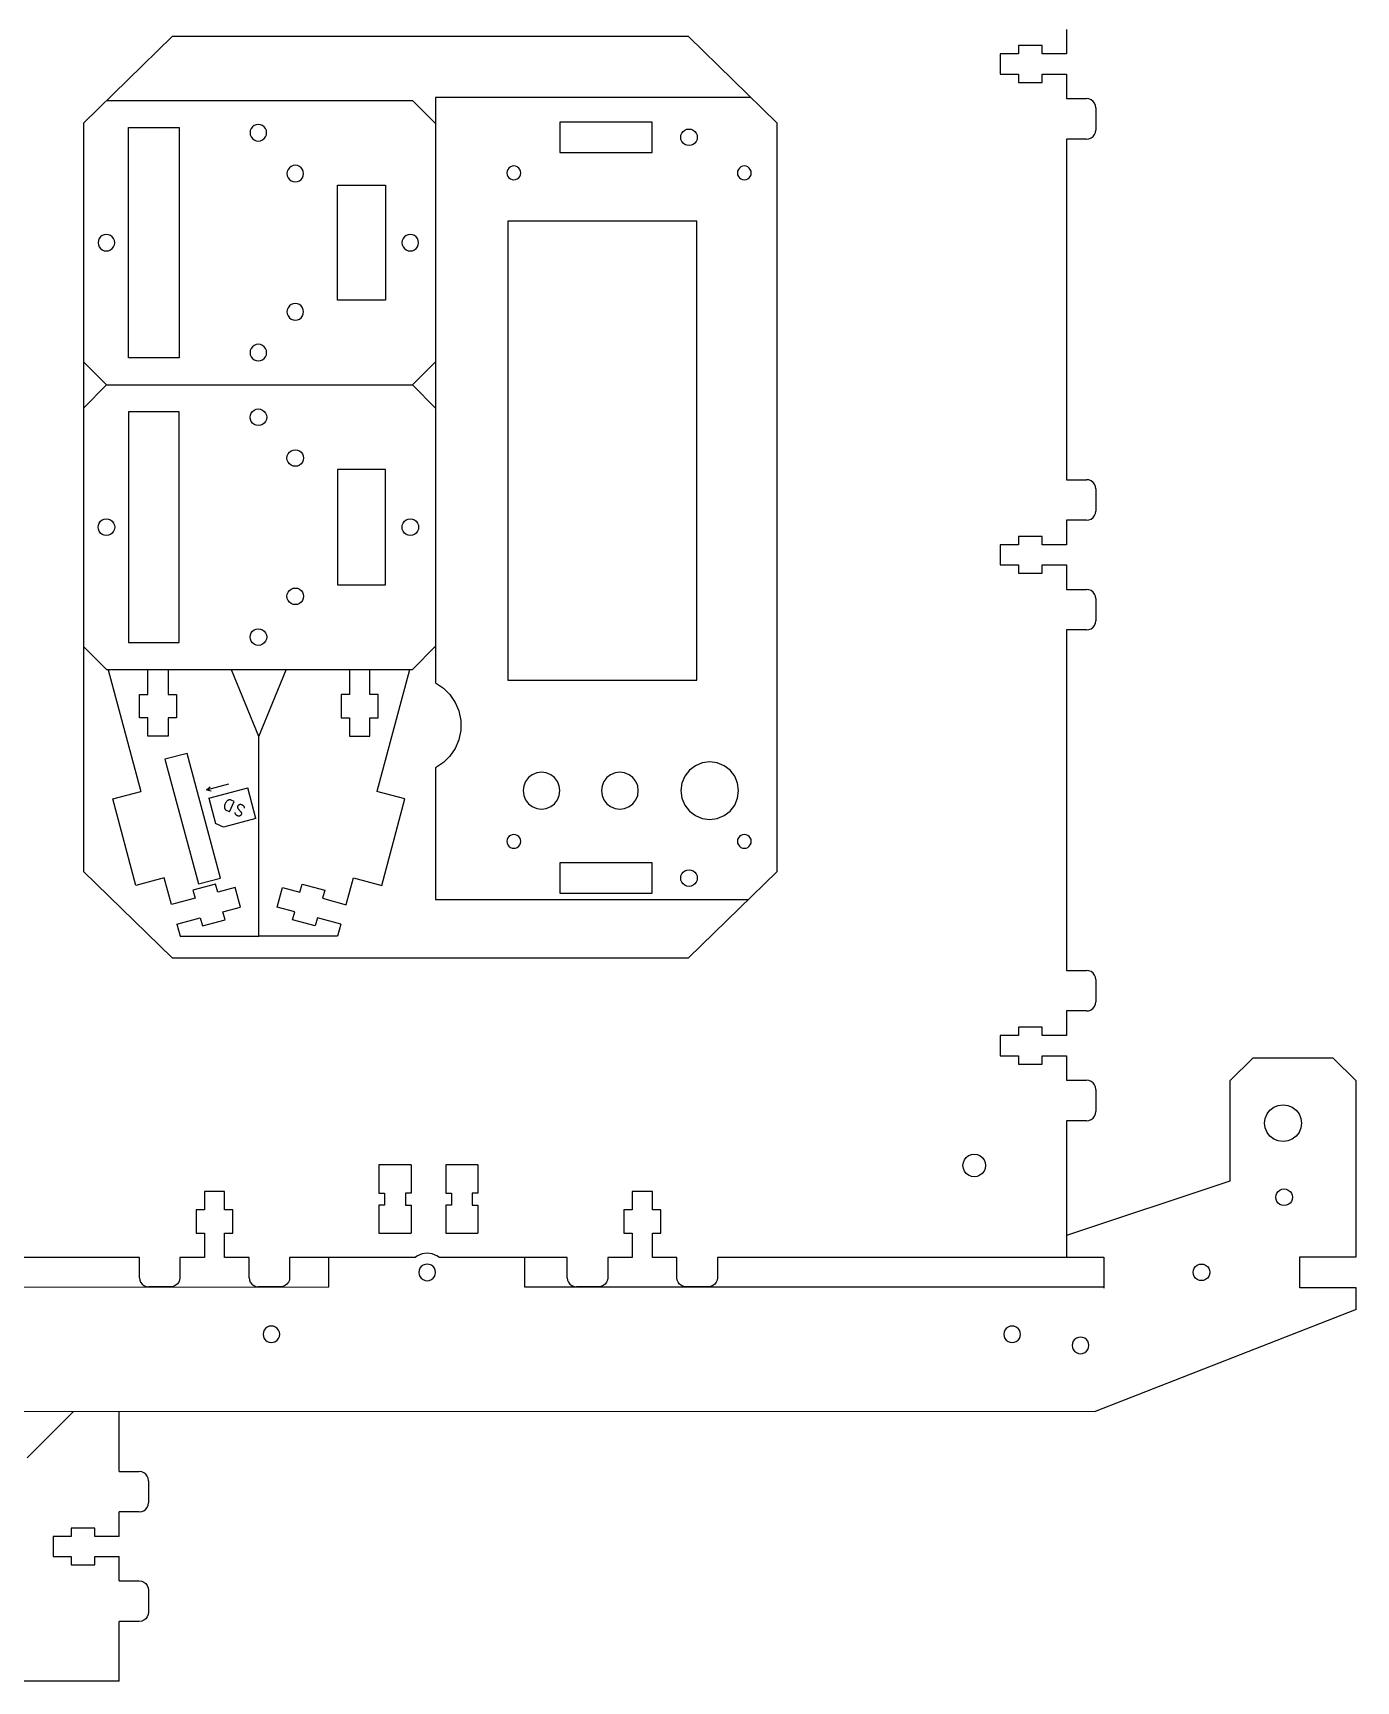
# Model space of a CAD drawing. Extents: x 0 to 941, y 0 to 539.
# Drawn here: x 654.4 to 941.4, y 0.1 to 357.6 of the extents above; entities that cross this region are included whole.
import ezdxf

# ---------------------------------------------------------------- set-up
doc = ezdxf.new("R2010")
doc.units = 0
doc.layers.add('Layer_1', color=7, linetype='CONTINUOUS')

msp = doc.modelspace()

# ---------------------------------------------------------------- linework, layer by layer
at = {"layer": 'Layer_1', "color": 4}
for points in [[(878.600337, 358.386047), (878.600337, 353.086055)], [(873.300345, 354.88604), (868.200335, 354.88604)], [(868.200335, 354.88604), (868.200335, 353.086055)], [(873.300345, 353.086055), (873.300345, 354.88604)], [(868.200335, 353.086055), (864.250325, 353.086055)], [(864.250325, 353.086055), (864.250325, 348.686042)], [(878.600337, 353.086055), (873.300345, 353.086055)], [(864.250325, 348.686042), (868.200335, 348.686042)], [(868.200335, 348.686042), (868.200335, 346.886056)], [(868.200335, 346.886056), (873.300345, 346.886056)], [(873.300345, 348.686042), (878.600337, 348.686042)], [(873.300345, 346.886056), (873.300345, 348.686042)], [(878.600337, 348.686042), (878.600337, 343.386049)], [(878.600337, 343.386049), (882.950341, 343.386049)], [(883.467965, 343.317893), (882.950341, 343.386049)], [(883.950339, 343.118107), (883.467965, 343.317893)], [(884.364556, 342.800269), (883.950339, 343.118107)], [(884.682395, 342.386051), (884.364556, 342.800269)], [(884.88218, 341.903677), (884.682395, 342.386051)], [(884.950337, 341.386053), (884.88218, 341.903677)], [(884.950337, 341.386053), (884.950337, 336.586046)], [(884.682395, 335.586048), (884.88218, 336.068422)], [(884.88218, 336.068422), (884.950337, 336.586046)], [(882.950341, 334.58605), (878.600337, 334.58605)], [(878.600337, 334.58605), (878.600337, 260.736059)], [(882.950341, 334.58605), (883.467965, 334.654207)], [(883.467965, 334.654207), (883.950339, 334.853992)], [(883.950339, 334.853992), (884.364556, 335.17183)], [(884.364556, 335.17183), (884.682395, 335.586048)], [(878.600337, 260.736059), (882.950341, 260.736059)], [(883.467965, 260.66793), (882.950341, 260.736059)], [(883.950339, 260.468117), (883.467965, 260.66793)], [(884.364556, 260.150278), (883.950339, 260.468117)], [(884.682395, 259.736061), (884.364556, 260.150278)], [(884.88218, 259.253715), (884.682395, 259.736061)], [(884.950337, 258.736063), (884.88218, 259.253715)], [(884.950337, 258.736063), (884.950337, 253.936084)], [(884.88218, 253.418432), (884.950337, 253.936084)], [(882.950341, 251.936088), (878.600337, 251.936088)], [(878.600337, 251.936088), (878.600337, 246.636095)], [(882.950341, 251.936088), (883.467965, 252.004216)], [(883.467965, 252.004216), (883.950339, 252.204029)], [(883.950339, 252.204029), (884.364556, 252.521868)], [(884.364556, 252.521868), (884.682395, 252.936086)], [(884.682395, 252.936086), (884.88218, 253.418432)], [(868.200335, 248.436081), (868.200335, 246.636095)], [(873.300345, 248.436081), (868.200335, 248.436081)], [(873.300345, 246.636095), (873.300345, 248.436081)], [(864.250325, 246.636095), (864.250325, 242.236082)], [(868.200335, 246.636095), (864.250325, 246.636095)], [(878.600337, 246.636095), (873.300345, 246.636095)], [(864.250325, 242.236082), (868.200335, 242.236082)], [(868.200335, 242.236082), (868.200335, 240.436068)], [(868.200335, 240.436068), (873.300345, 240.436068), (873.300345, 242.236082)], [(873.300345, 242.236082), (878.600337, 242.236082)], [(878.600337, 242.236082), (878.600337, 236.936089)], [(878.600337, 236.936089), (882.950341, 236.936089)], [(883.467965, 236.867933), (882.950341, 236.936089)], [(883.950339, 236.668119), (883.467965, 236.867933)], [(884.364556, 236.350309), (883.950339, 236.668119)], [(884.682395, 235.936091), (884.364556, 236.350309)], [(884.88218, 235.453717), (884.682395, 235.936091)], [(884.950337, 234.936093), (884.88218, 235.453717)], [(884.950337, 234.936093), (884.950337, 230.136086)], [(884.364556, 228.721871), (884.682395, 229.136088)], [(884.682395, 229.136088), (884.88218, 229.618462)], [(884.88218, 229.618462), (884.950337, 230.136086)], [(882.950341, 228.13609), (878.600337, 228.13609)], [(878.600337, 228.13609), (878.600337, 154.286098)], [(882.950341, 228.13609), (883.467965, 228.204247)], [(883.467965, 228.204247), (883.950339, 228.404032)], [(883.950339, 228.404032), (884.364556, 228.721871)], [(878.600337, 154.286098), (882.950341, 154.286098)], [(883.467965, 154.21797), (882.950341, 154.286098)], [(883.950339, 154.018156), (883.467965, 154.21797)], [(884.364556, 153.700318), (883.950339, 154.018156)], [(884.682395, 153.2861), (884.364556, 153.700318)], [(884.88218, 152.803754), (884.682395, 153.2861)], [(884.950337, 152.286102), (884.88218, 152.803754)], [(884.950337, 152.286102), (884.950337, 147.486123)], [(884.682395, 146.486097), (884.88218, 146.968471)], [(884.88218, 146.968471), (884.950337, 147.486123)], [(878.600337, 145.486099), (878.600337, 140.186107)], [(882.950341, 145.486099), (878.600337, 145.486099)], [(882.950341, 145.486099), (883.467965, 145.554255)], [(883.467965, 145.554255), (883.950339, 145.754069)], [(883.950339, 145.754069), (884.364556, 146.071907)], [(884.364556, 146.071907), (884.682395, 146.486097)], [(868.200335, 140.186107), (864.250325, 140.186107)], [(864.250325, 140.186107), (864.250325, 135.786121)], [(873.300345, 141.98612), (868.200335, 141.98612)], [(868.200335, 141.98612), (868.200335, 140.186107)], [(873.300345, 140.186107), (873.300345, 141.98612)], [(878.600337, 140.186107), (873.300345, 140.186107)], [(864.250325, 135.786121), (868.200335, 135.786121)], [(868.200335, 135.786121), (868.200335, 133.986108)], [(868.200335, 133.986108), (873.300345, 133.986108)], [(873.300345, 135.786121), (878.600337, 135.786121)], [(873.300345, 133.986108), (873.300345, 135.786121)], [(878.600337, 135.786121), (878.600337, 130.486129)], [(878.600337, 130.486129), (882.950341, 130.486129)], [(883.467965, 130.417972), (882.950341, 130.486129)], [(883.950339, 130.218159), (883.467965, 130.417972)], [(884.364556, 129.90032), (883.950339, 130.218159)], [(884.682395, 129.486103), (884.364556, 129.90032)], [(884.88218, 129.003757), (884.682395, 129.486103)], [(884.950337, 128.486105), (884.88218, 129.003757)], [(884.950337, 128.486105), (884.950337, 123.686125)], [(882.950341, 121.686129), (878.600337, 121.686129)], [(878.600337, 121.686129), (878.600337, 91.986135)], [(882.950341, 121.686129), (883.467965, 121.754258)], [(883.467965, 121.754258), (883.950339, 121.954071)], [(883.950339, 121.954071), (884.364556, 122.27191)], [(884.364556, 122.27191), (884.682395, 122.686127)], [(884.682395, 122.686127), (884.88218, 123.168473)], [(884.88218, 123.168473), (884.950337, 123.686125)], [(696.000414, 106.336119), (691.6004, 106.336119)], [(691.6004, 106.336119), (691.6004, 102.386137)], [(696.000414, 102.386137), (696.000414, 106.336119)], [(788.800358, 106.336119), (784.400345, 106.336119)], [(784.400345, 106.336119), (784.400345, 102.386137)], [(788.800358, 102.386137), (788.800358, 106.336119)], [(689.800387, 102.386137), (689.800387, 97.286127)], [(691.6004, 102.386137), (689.800387, 102.386137)], [(697.800399, 102.386137), (696.000414, 102.386137)], [(697.800399, 97.286127), (697.800399, 102.386137)], [(782.60036, 102.386137), (782.60036, 97.286127)], [(784.400345, 102.386137), (782.60036, 102.386137)], [(790.600372, 102.386137), (788.800358, 102.386137)], [(790.600372, 97.286127), (790.600372, 102.386137)], [(689.800387, 97.286127), (691.6004, 97.286127)], [(691.6004, 97.286127), (691.6004, 91.986135)], [(696.000414, 97.286127), (697.800399, 97.286127)], [(696.000414, 91.986135), (696.000414, 97.286127)], [(782.60036, 97.286127), (784.400345, 97.286127)], [(784.400345, 97.286127), (784.400345, 91.986135)], [(788.800358, 97.286127), (790.600372, 97.286127)], [(788.800358, 91.986135), (788.800358, 97.286127)], [(770.300353, 91.986135), (762.775349, 91.986135), (755.250345, 91.986135), (742.569847, 91.981281), (742.025553, 92.39247), (741.017483, 92.809197), (739.935669, 92.951284), (738.853855, 92.809197), (737.845785, 92.39247), (737.323646, 91.985689), (725.150386, 91.986254), (717.625382, 91.986254), (710.100378, 91.986254)], [(677.500409, 91.986135), (601.800422, 91.986135)], [(677.500409, 87.636131), (677.500409, 91.986135)], [(686.300408, 91.986135), (686.300408, 87.636131)], [(691.6004, 91.986135), (686.300408, 91.986135)], [(701.300406, 91.986135), (696.000414, 91.986135)], [(701.300406, 87.636131), (701.300406, 91.986135)], [(710.100378, 91.986135), (710.100378, 87.636131)], [(770.300353, 87.636131), (770.300353, 91.986135)], [(784.400345, 91.986135), (779.100352, 91.986135)], [(779.100352, 91.986135), (779.100352, 87.636131)], [(794.100351, 91.986135), (788.800358, 91.986135)], [(794.168507, 87.118507), (794.100351, 87.636131), (794.100351, 91.986135)], [(802.90035, 91.986135), (802.90035, 87.636131)], [(878.600337, 91.986135), (802.90035, 91.986135)], [(677.500409, 87.636131), (677.568566, 87.118507)], [(677.568566, 87.118507), (677.768351, 86.636133)], [(677.768351, 86.636133), (678.086189, 86.221916)], [(678.086189, 86.221916), (678.500407, 85.904077)], [(678.500407, 85.904077), (678.982781, 85.704292)], [(685.30041, 85.904077), (684.818036, 85.704292)], [(685.714628, 86.221916), (685.30041, 85.904077)], [(686.032438, 86.636133), (685.714628, 86.221916)], [(686.232252, 87.118507), (686.032438, 86.636133)], [(686.300408, 87.636131), (686.232252, 87.118507)], [(701.300406, 87.636131), (701.368535, 87.118507)], [(701.368535, 87.118507), (701.568348, 86.636133)], [(701.568348, 86.636133), (701.886187, 86.221916)], [(701.886187, 86.221916), (702.300404, 85.904077)], [(702.300404, 85.904077), (702.78275, 85.704292)], [(709.10038, 85.904077), (708.618034, 85.704292)], [(709.514597, 86.221916), (709.10038, 85.904077)], [(709.832436, 86.636133), (709.514597, 86.221916)], [(710.032249, 87.118507), (709.832436, 86.636133)], [(710.100378, 87.636131), (710.032249, 87.118507)], [(770.300353, 87.636131), (770.36851, 87.118507)], [(770.36851, 87.118507), (770.568323, 86.636133)], [(770.568323, 86.636133), (770.886162, 86.221916)], [(770.886162, 86.221916), (771.300379, 85.904077)], [(771.300379, 85.904077), (771.782725, 85.704292)], [(778.100354, 85.904077), (777.618008, 85.704292)], [(778.514572, 86.221916), (778.100354, 85.904077)], [(778.832411, 86.636133), (778.514572, 86.221916)], [(779.032224, 87.118507), (778.832411, 86.636133)], [(779.100352, 87.636131), (779.032224, 87.118507)], [(794.368292, 86.636133), (794.168507, 87.118507)], [(794.686131, 86.221916), (794.368292, 86.636133)], [(795.100349, 85.904077), (794.686131, 86.221916)], [(795.582723, 85.704292), (795.100349, 85.904077)], [(801.900352, 85.904077), (801.417978, 85.704292)], [(802.31457, 86.221916), (801.900352, 85.904077)], [(802.632408, 86.636133), (802.31457, 86.221916)], [(802.832193, 87.118507), (802.632408, 86.636133)], [(802.90035, 87.636131), (802.832193, 87.118507)], [(678.982781, 85.704292), (679.500405, 85.636135)], [(684.818036, 85.704292), (684.300412, 85.636135), (679.500405, 85.636135)], [(702.78275, 85.704292), (703.300402, 85.636135)], [(708.618034, 85.704292), (708.100382, 85.636135), (703.300402, 85.636135)], [(771.782725, 85.704292), (772.300377, 85.636135)], [(777.618008, 85.704292), (777.100356, 85.636135), (772.300377, 85.636135)], [(796.100347, 85.636135), (795.582723, 85.704292)], [(801.417978, 85.704292), (800.900354, 85.636135), (796.100347, 85.636135)]]:
    msp.add_lwpolyline(points, dxfattribs=at)
at = {"layer": 'Layer_1', "color": 6}
for points in [[(684.63874, 356.886036), (665.378513, 338.099237)], [(796.617293, 356.886036), (684.63874, 356.886036)], [(815.877464, 338.099237), (796.617293, 356.886036)], [(665.378513, 338.099237), (665.378513, 175.772918)], [(815.877464, 175.772918), (815.877464, 338.099237)], [(665.378513, 175.772918), (684.63874, 156.986118)], [(796.617293, 156.986118), (815.877464, 175.772918)], [(684.63874, 156.986118), (796.617293, 156.986118)]]:
    msp.add_lwpolyline(points, dxfattribs=at)
at = {"layer": 'Layer_1', "color": 5}
for points in [[(810.165597, 343.635336), (741.724845, 343.635195), (741.724958, 338.19778), (741.725071, 332.760365), (741.725156, 327.32295), (741.725268, 321.885535), (741.725381, 316.44812), (741.725466, 311.010705), (741.725579, 305.57329), (741.725692, 300.135876), (741.725805, 294.698461), (741.725889, 289.261046), (741.726002, 283.823629), (741.726115, 278.386214), (741.726228, 272.948799), (741.726341, 267.511385), (741.726426, 262.07397), (741.726538, 256.636555), (741.726651, 251.199141), (741.726736, 245.761726), (741.726849, 240.324311), (741.726962, 234.886894), (741.727075, 229.449479), (741.727159, 224.012064), (741.750584, 216.658603), (743.44434, 215.528461), (744.864567, 214.108249), (745.992468, 212.437868), (746.785964, 210.559454), (747.202891, 208.515132), (747.202891, 206.372715), (746.785964, 204.328396), (745.992468, 202.449982), (744.864567, 200.779601), (743.44434, 199.359389), (741.750781, 198.229379), (741.727639, 192.789865), (741.727752, 185.950159), (741.727837, 180.512744), (741.72795, 175.075329), (741.728062, 169.637915), (809.617662, 169.640737)], [(670.349208, 342.988031), (736.733406, 342.988031), (741.731647, 337.988577)], [(670.34743, 281.296145), (665.347412, 286.296135)], [(670.34743, 281.296145), (736.731628, 281.296145), (741.731647, 286.296135)], [(670.359255, 281.280228), (665.359237, 276.280238)], [(736.743454, 281.280228), (741.743444, 276.280238)], [(665.358757, 224.576337), (670.359904, 219.58233), (736.745232, 219.588256), (741.743444, 224.58771)], [(670.764724, 219.485609), (677.848699, 193.120723)], [(685.552914, 214.167357), (685.552914, 209.067351), (683.752901, 209.067351), (683.752901, 205.117365), (679.352887, 205.117365), (679.352887, 209.067351), (677.552902, 209.067351), (677.552902, 214.167357), (679.352887, 214.167357), (679.345267, 219.473759)], [(683.743701, 219.472486), (683.753014, 214.16738), (685.553027, 214.167383)], [(703.41775, 205.029174), (697.512307, 219.469954)], [(721.235568, 164.299481), (720.489965, 161.721973), (703.410469, 161.721973), (703.410469, 205.02903), (709.315913, 219.469833)], [(723.084519, 219.472655), (723.075206, 214.167555), (721.275192, 214.167555)], [(721.275277, 214.167227), (721.275277, 209.067218), (723.07529, 209.067218), (723.07529, 205.117236), (727.475304, 205.117236), (727.475304, 209.067218), (729.275289, 209.067218), (729.275289, 214.167227), (727.475304, 214.167227), (727.482924, 219.473612)], [(736.063467, 219.48507), (728.979492, 193.120178)], [(671.72967, 191.476315), (677.84884, 193.12046)], [(735.09855, 191.476183), (728.979379, 193.120325)], [(676.763668, 172.740832), (671.72967, 191.476315)], [(730.064524, 172.740691), (735.09855, 191.476183)], [(682.882838, 174.384977), (676.763668, 172.740832)], [(684.450329, 168.549146), (682.882246, 174.385214)], [(694.027596, 172.98588), (689.10231, 171.662509)], [(689.10231, 171.662509), (689.56936, 169.924161)], [(694.494674, 171.247558), (694.027596, 172.98588)], [(698.309387, 172.272521), (694.494674, 171.247558)], [(699.451117, 168.023228), (698.309387, 172.272521)], [(707.377102, 168.02309), (708.518832, 172.272371)], [(708.518832, 172.272371), (712.333517, 171.247425)], [(712.333517, 171.247425), (712.800623, 172.985745)], [(712.800623, 172.985745), (717.725909, 171.662376)], [(717.725909, 171.662376), (717.258831, 169.924029)], [(722.377891, 168.549014), (723.945946, 174.385087)], [(723.945381, 174.384833), (730.064524, 172.740691)], [(689.56936, 169.924161), (684.450893, 168.548909)], [(695.636432, 166.998262), (699.451117, 168.023228)], [(711.191787, 166.998118), (707.377102, 168.02309)], [(717.258831, 169.924029), (722.377298, 168.54876)], [(685.592623, 164.299616), (690.711118, 165.674868)], [(690.710526, 165.675105), (691.177603, 163.936758)], [(691.178168, 163.93652), (696.103482, 165.259917)], [(696.103482, 165.259917), (695.636432, 166.998262)], [(710.72471, 165.25977), (711.191787, 166.998118)], [(715.650024, 163.936371), (710.72471, 165.25977)], [(716.117694, 165.674975), (715.650616, 163.936625)], [(721.235568, 164.299481), (716.117101, 165.674721)], [(685.592623, 164.299616), (686.338254, 161.722106), (703.41775, 161.7221)], [(919.062396, 135.358436), (914.051202, 130.357232)], [(919.062396, 135.358436), (936.396626, 135.358436)], [(941.407792, 130.357232), (936.396626, 135.358436)], [(914.051202, 130.357232), (914.054024, 108.535895), (878.579622, 96.786899)], [(941.407792, 92.147758), (941.407792, 130.357232)], [(592.930375, 85.611985), (718.629698, 85.64441), (718.629698, 91.939938)], [(761.0556, 91.939938), (761.058422, 85.642578), (886.759607, 85.672635)], [(878.579678, 92.085542), (886.738045, 92.085542), (886.738045, 85.384373)], [(929.185001, 92.147758), (941.407792, 92.147758)], [(929.185001, 85.446589), (929.185001, 92.147758)], [(941.407792, 85.446589), (929.185001, 85.446589)], [(941.407792, 80.745218), (941.407792, 85.446589)], [(941.407792, 80.745218), (884.850346, 58.591584), (594.839129, 58.530934), (538.281682, 80.684569)], [(653.136955, 48.544134), (663.136906, 58.524133)], [(673.136802, 45.60002), (673.136802, 58.524133)], [(673.136802, 45.60002), (677.486778, 45.60002)], [(678.004401, 45.532005), (677.486778, 45.60002)], [(678.486776, 45.332615), (678.004401, 45.532005)], [(678.900993, 45.015397), (678.486776, 45.332615)], [(679.218804, 44.602026), (678.900993, 45.015397)], [(679.418617, 44.120611), (679.218804, 44.602026)], [(679.486774, 43.604032), (679.418617, 44.120611)], [(679.486774, 43.604032), (679.486774, 38.81362)], [(677.486778, 36.81766), (673.136802, 36.81766)], [(673.136802, 31.528223), (673.136802, 36.81766)], [(677.486778, 36.81766), (678.004401, 36.885647)], [(678.004401, 36.885647), (678.486776, 37.085037)], [(678.486776, 37.085037), (678.900993, 37.402227)], [(678.900993, 37.402227), (679.218804, 37.815626)], [(679.218804, 37.815626), (679.418617, 38.297012)], [(679.418617, 38.297012), (679.486774, 38.81362)], [(667.836866, 33.324652), (662.736885, 33.324652)], [(662.736885, 33.324652), (662.736885, 31.528223)], [(667.836866, 31.528223), (667.836866, 33.324652)], [(662.736885, 31.528223), (658.786931, 31.528223)], [(658.786931, 31.528223), (658.786931, 27.137042)], [(673.136802, 31.528223), (667.836866, 31.528223)], [(658.786931, 27.137042), (662.736885, 27.137042)], [(662.736885, 27.137042), (662.736885, 25.340642)], [(662.736885, 25.340642), (667.836866, 25.340642)], [(667.836866, 27.137042), (673.136802, 27.137042)], [(667.836866, 25.340642), (667.836866, 27.137042)], [(673.136802, 21.847605), (673.136802, 27.137042)], [(673.136802, 21.847605), (677.486778, 21.847605)], [(677.486778, 21.847605), (678.004401, 21.779618)], [(678.004401, 21.779618), (678.486776, 21.580228)], [(678.486776, 21.580228), (678.900993, 21.26301)], [(678.900993, 21.26301), (679.218804, 20.849611)], [(679.218804, 20.849611), (679.418617, 20.368225)], [(679.418617, 20.368225), (679.486774, 19.851645), (679.486774, 15.061205)], [(679.418617, 14.544597), (679.218804, 14.063211)], [(679.486774, 15.061205), (679.418617, 14.544597)], [(678.004401, 13.133232), (677.486778, 13.065217), (673.136802, 13.065217)], [(673.136802, 0.141104), (673.136802, 13.065217)], [(678.486776, 13.332622), (678.004401, 13.133232)], [(678.900993, 13.649812), (678.486776, 13.332622)], [(679.218804, 14.063211), (678.900993, 13.649812)], [(673.136802, 0.141104), (343.2394, 0.141104)]]:
    msp.add_lwpolyline(points, dxfattribs=at)
at = {"layer": 'Layer_1', "color": 7}
for points in [[(675.154578, 337.142362), (686.154556, 337.142362)], [(675.154578, 287.142379), (675.154578, 337.142362)], [(686.154556, 337.142362), (686.154556, 287.142379)], [(701.565893, 336.454446), (701.504566, 335.988581)], [(701.745697, 336.888588), (701.565893, 336.454446)], [(703.770415, 337.72724), (703.304551, 337.788567), (702.838687, 337.72724), (702.404544, 337.547436), (702.031757, 337.261375), (701.745697, 336.888588)], [(704.204558, 337.547436), (703.770415, 337.72724)], [(704.577345, 337.261375), (704.204558, 337.547436)], [(704.863406, 336.888588), (704.577345, 337.261375)], [(705.043209, 336.454446), (704.863406, 336.888588)], [(705.104564, 335.988581), (705.043209, 336.454446)], [(788.724836, 338.302409), (768.724848, 338.302409), (768.724848, 331.702416), (788.724836, 331.702416), (788.724836, 338.302409)], [(795.165994, 335.902419), (795.452054, 336.275206)], [(795.452054, 336.275206), (795.824841, 336.561267)], [(795.824841, 336.561267), (796.258984, 336.741071)], [(796.258984, 336.741071), (796.724848, 336.802397)], [(796.724848, 336.802397), (797.190712, 336.741071)], [(797.190712, 336.741071), (797.624855, 336.561267)], [(797.624855, 336.561267), (797.997642, 336.275206)], [(797.997642, 336.275206), (798.283702, 335.902419)], [(701.504566, 335.988581), (701.565893, 335.522717)], [(701.565893, 335.522717), (701.745697, 335.088575)], [(701.745697, 335.088575), (702.031757, 334.715787)], [(702.031757, 334.715787), (702.404544, 334.429727)], [(702.404544, 334.429727), (702.838687, 334.249923)], [(702.838687, 334.249923), (703.304551, 334.188568)], [(703.304551, 334.188568), (703.770415, 334.249923)], [(703.770415, 334.249923), (704.204558, 334.429727)], [(704.204558, 334.429727), (704.577345, 334.715787)], [(704.577345, 334.715787), (704.863406, 335.088575)], [(704.863406, 335.088575), (705.043209, 335.522717)], [(705.043209, 335.522717), (705.104564, 335.988581)], [(794.924863, 335.002412), (794.98619, 335.468277)], [(794.98619, 334.536548), (794.924863, 335.002412)], [(794.98619, 335.468277), (795.165994, 335.902419)], [(795.165994, 334.102406), (794.98619, 334.536548)], [(795.452054, 333.729618), (795.165994, 334.102406)], [(795.824841, 333.443558), (795.452054, 333.729618)], [(796.258984, 333.263754), (795.824841, 333.443558)], [(796.724848, 333.202399), (796.258984, 333.263754)], [(797.190712, 333.263754), (796.724848, 333.202399)], [(797.624855, 333.443558), (797.190712, 333.263754)], [(797.997642, 333.729618), (797.624855, 333.443558)], [(798.283702, 334.102406), (797.997642, 333.729618)], [(798.283702, 335.902419), (798.463506, 335.468277)], [(798.463506, 334.536548), (798.283702, 334.102406)], [(798.463506, 335.468277), (798.524861, 335.002412)], [(798.524861, 335.002412), (798.463506, 334.536548)], [(711.304563, 328.942367), (710.838671, 328.881041)], [(711.770428, 328.881041), (711.304563, 328.942367)], [(709.565877, 327.608247), (709.50455, 327.142354)], [(709.50455, 327.142354), (709.565877, 326.67649)], [(709.745709, 328.042361), (709.565877, 327.608247)], [(709.565877, 326.67649), (709.745709, 326.242376)], [(710.031769, 328.415148), (709.745709, 328.042361)], [(709.745709, 326.242376), (710.031769, 325.86956)], [(710.404557, 328.701209), (710.031769, 328.415148)], [(710.031769, 325.86956), (710.404557, 325.583528)], [(710.838671, 328.881041), (710.404557, 328.701209)], [(710.404557, 325.583528), (710.838671, 325.403696)], [(710.838671, 325.403696), (711.304563, 325.342369), (711.770428, 325.403696), (712.204542, 325.583528), (712.577357, 325.86956), (712.86339, 326.242376)], [(712.204542, 328.701209), (711.770428, 328.881041)], [(712.577357, 328.415148), (712.204542, 328.701209)], [(713.043222, 327.608247), (712.86339, 328.042361), (712.577357, 328.415148)], [(712.86339, 326.242376), (713.043222, 326.67649), (713.104548, 327.142354)], [(713.104548, 327.142354), (713.043222, 327.608247)], [(758.724839, 328.780598), (758.336614, 328.729487), (757.974834, 328.579655), (757.664164, 328.341262), (757.425799, 328.03062), (757.275939, 327.66884), (757.224828, 327.280615)], [(757.224828, 327.280615), (757.275939, 326.89239)], [(757.275939, 326.89239), (757.425799, 326.530609)], [(757.425799, 326.530609), (757.664164, 326.219939), (757.974834, 325.981574)], [(757.974834, 325.981574), (758.336614, 325.831714)], [(758.336614, 325.831714), (758.724839, 325.780604), (759.113064, 325.831714), (759.474845, 325.981574)], [(759.785487, 328.341262), (759.474845, 328.579655), (759.113064, 328.729487), (758.724839, 328.780598)], [(759.474845, 325.981574), (759.785487, 326.219939)], [(760.02388, 328.03062), (759.785487, 328.341262)], [(759.785487, 326.219939), (760.02388, 326.530609)], [(760.173712, 327.66884), (760.02388, 328.03062)], [(760.02388, 326.530609), (760.173712, 326.89239)], [(760.224822, 327.280615), (760.173712, 327.66884)], [(760.173712, 326.89239), (760.224822, 327.280615)], [(807.275952, 327.66884), (807.224841, 327.280615)], [(807.224841, 327.280615), (807.275952, 326.89239)], [(807.425812, 328.03062), (807.275952, 327.66884)], [(807.275952, 326.89239), (807.425812, 326.530609)], [(807.664176, 328.341262), (807.425812, 328.03062)], [(807.425812, 326.530609), (807.664176, 326.219939)], [(807.974847, 328.579655), (807.664176, 328.341262)], [(807.664176, 326.219939), (807.974847, 325.981574)], [(808.336627, 328.729487), (807.974847, 328.579655)], [(807.974847, 325.981574), (808.336627, 325.831714)], [(809.474858, 328.579655), (809.113077, 328.729487), (808.724852, 328.780598), (808.336627, 328.729487)], [(808.336627, 325.831714), (808.724852, 325.780604)], [(808.724852, 325.780604), (809.113077, 325.831714)], [(809.113077, 325.831714), (809.474858, 325.981574)], [(809.7855, 328.341262), (809.474858, 328.579655)], [(809.474858, 325.981574), (809.7855, 326.219939)], [(810.023893, 328.03062), (809.7855, 328.341262)], [(809.7855, 326.219939), (810.023893, 326.530609), (810.173725, 326.89239), (810.224835, 327.280615)], [(810.173725, 327.66884), (810.023893, 328.03062)], [(810.224835, 327.280615), (810.173725, 327.66884)], [(720.454546, 299.642368), (720.454546, 324.642345)], [(720.454546, 324.642345), (730.91167, 324.642345)], [(730.91167, 324.642345), (730.91167, 299.642368)], [(798.424842, 316.780623), (757.424839, 316.780623)], [(757.424839, 316.780623), (757.424839, 217.28061), (798.424842, 217.28061)], [(798.424842, 217.28061), (798.424842, 316.780623)], [(668.608772, 312.608249), (668.547417, 312.142357)], [(668.547417, 312.142357), (668.608772, 311.676493), (668.788576, 311.24235), (669.074636, 310.869563)], [(668.788576, 313.042363), (668.608772, 312.608249)], [(669.074636, 313.415151), (668.788576, 313.042363)], [(669.447424, 313.701211), (669.074636, 313.415151)], [(670.34743, 313.94237), (669.881538, 313.881043), (669.447424, 313.701211)], [(670.813294, 313.881043), (670.34743, 313.94237)], [(671.247437, 313.701211), (670.813294, 313.881043)], [(671.620224, 313.415151), (671.247437, 313.701211)], [(671.906256, 313.042363), (671.620224, 313.415151)], [(671.620224, 310.869563), (671.906256, 311.24235)], [(672.086088, 312.608249), (671.906256, 313.042363)], [(671.906256, 311.24235), (672.086088, 311.676493)], [(672.147415, 312.142357), (672.086088, 312.608249)], [(672.086088, 311.676493), (672.147415, 312.142357)], [(734.523014, 312.608249), (734.461687, 312.142357)], [(734.461687, 312.142357), (734.523014, 311.676493), (734.702846, 311.24235), (734.988878, 310.869563)], [(734.702846, 313.042363), (734.523014, 312.608249)], [(735.361694, 313.701211), (734.988878, 313.415151), (734.702846, 313.042363)], [(737.161679, 313.701211), (736.727564, 313.881043), (736.261672, 313.94237), (735.795808, 313.881043), (735.361694, 313.701211)], [(737.534466, 313.415151), (737.161679, 313.701211)], [(738.061685, 312.142357), (738.000358, 312.608249), (737.820526, 313.042363), (737.534466, 313.415151)], [(737.534466, 310.869563), (737.820526, 311.24235)], [(737.820526, 311.24235), (738.000358, 311.676493), (738.061685, 312.142357)], [(669.074636, 310.869563), (669.447424, 310.583531)], [(669.447424, 310.583531), (669.881538, 310.403699)], [(669.881538, 310.403699), (670.34743, 310.342372)], [(670.34743, 310.342372), (670.813294, 310.403699)], [(670.813294, 310.403699), (671.247437, 310.583531)], [(671.247437, 310.583531), (671.620224, 310.869563)], [(734.988878, 310.869563), (735.361694, 310.583531)], [(735.361694, 310.583531), (735.795808, 310.403699)], [(735.795808, 310.403699), (736.261672, 310.342372)], [(736.261672, 310.342372), (736.727564, 310.403699), (737.161679, 310.583531), (737.534466, 310.869563)], [(709.565877, 297.608251), (709.50455, 297.142359)], [(709.50455, 297.142359), (709.565877, 296.676494), (709.745709, 296.242352), (710.031769, 295.869565), (710.404557, 295.583532), (710.838671, 295.4037)], [(709.745709, 298.042365), (709.565877, 297.608251)], [(712.204542, 298.701213), (711.770428, 298.881017), (711.304563, 298.942372), (710.838671, 298.881017), (710.404557, 298.701213), (710.031769, 298.415153), (709.745709, 298.042365)], [(712.577357, 298.415153), (712.204542, 298.701213)], [(713.104548, 297.142359), (713.043222, 297.608251), (712.86339, 298.042365), (712.577357, 298.415153)], [(712.577357, 295.869565), (712.86339, 296.242352), (713.043222, 296.676494), (713.104548, 297.142359)], [(730.91167, 299.642368), (720.454546, 299.642368)], [(710.838671, 295.4037), (711.304563, 295.342373), (711.770428, 295.4037), (712.204542, 295.583532), (712.577357, 295.869565)], [(704.204558, 289.854986), (703.770415, 290.034818), (703.304551, 290.096145), (702.838687, 290.034818), (702.404544, 289.854986), (702.031757, 289.568925), (701.745697, 289.196138)], [(704.577345, 289.568925), (704.204558, 289.854986)], [(686.154556, 287.142379), (675.154578, 287.142379)], [(701.565893, 288.762024), (701.504566, 288.296159)], [(701.504566, 288.296159), (701.565893, 287.830267), (701.745697, 287.396153), (702.031757, 287.023365), (702.404544, 286.737305)], [(701.745697, 289.196138), (701.565893, 288.762024)], [(702.404544, 286.737305), (702.838687, 286.557473)], [(702.838687, 286.557473), (703.304551, 286.496146)], [(703.304551, 286.496146), (703.770415, 286.557473), (704.204558, 286.737305), (704.577345, 287.023365)], [(705.104564, 288.296159), (705.043209, 288.762024), (704.863406, 289.196138), (704.577345, 289.568925)], [(704.577345, 287.023365), (704.863406, 287.396153)], [(704.863406, 287.396153), (705.043209, 287.830267), (705.104564, 288.296159)], [(675.166403, 275.433995), (675.166403, 225.43401)], [(686.166381, 275.433995), (675.166403, 275.433995)], [(686.166381, 225.43401), (686.166381, 275.433995)], [(701.516391, 274.280214), (701.577718, 274.746106), (701.757522, 275.18022), (702.043582, 275.553008), (702.41637, 275.839068)], [(702.41637, 275.839068), (702.850512, 276.0189)], [(702.850512, 276.0189), (703.316376, 276.080227)], [(703.316376, 276.080227), (703.78224, 276.0189), (704.216383, 275.839068), (704.58917, 275.553008)], [(704.58917, 275.553008), (704.875231, 275.18022)], [(701.577718, 273.814349), (701.516391, 274.280214)], [(701.757522, 273.380235), (701.577718, 273.814349)], [(704.216383, 272.721387), (703.78224, 272.541555), (703.316376, 272.480229), (702.850512, 272.541555), (702.41637, 272.721387), (702.043582, 273.007448), (701.757522, 273.380235)], [(704.58917, 273.007448), (704.216383, 272.721387)], [(705.11639, 274.280214), (705.055034, 273.814349), (704.875231, 273.380235), (704.58917, 273.007448)], [(704.875231, 275.18022), (705.055034, 274.746106), (705.11639, 274.280214)], [(709.516375, 265.434015), (709.577702, 265.899879), (709.757534, 266.334021), (710.043594, 266.706809), (710.416382, 266.992841), (710.850496, 267.172673)], [(709.577702, 264.968122), (709.516375, 265.434015)], [(709.757534, 264.534008), (709.577702, 264.968122)], [(710.850496, 267.172673), (711.316388, 267.234), (711.782253, 267.172673), (712.216367, 266.992841), (712.589182, 266.706809)], [(712.589182, 266.706809), (712.875215, 266.334021), (713.055047, 265.899879), (713.116374, 265.434015)], [(713.116374, 265.434015), (713.055047, 264.968122), (712.875215, 264.534008), (712.589182, 264.161221)], [(712.216367, 263.87516), (711.782253, 263.695356), (711.316388, 263.634001), (710.850496, 263.695356), (710.416382, 263.87516), (710.043594, 264.161221), (709.757534, 264.534008)], [(712.589182, 264.161221), (712.216367, 263.87516)], [(720.466372, 262.934005), (720.466372, 237.934027)], [(730.923495, 262.934005), (720.466372, 262.934005)], [(730.923495, 237.934027), (730.923495, 262.934005)], [(668.559242, 250.434016), (668.620597, 250.899881), (668.800401, 251.334023), (669.086461, 251.70681)], [(668.620597, 249.968124), (668.559242, 250.434016)], [(669.086461, 251.70681), (669.459249, 251.992843)], [(669.459249, 251.992843), (669.893363, 252.172675)], [(669.893363, 252.172675), (670.359255, 252.234001)], [(670.359255, 252.234001), (670.82512, 252.172675)], [(670.82512, 252.172675), (671.259262, 251.992843)], [(671.259262, 251.992843), (671.632049, 251.70681)], [(671.632049, 251.70681), (671.918082, 251.334023)], [(671.918082, 251.334023), (672.097914, 250.899881)], [(672.097914, 250.899881), (672.15924, 250.434016)], [(672.15924, 250.434016), (672.097914, 249.968124)], [(734.473512, 250.434016), (734.534839, 250.899881), (734.714671, 251.334023), (735.000703, 251.70681)], [(734.534839, 249.968124), (734.473512, 250.434016)], [(735.000703, 251.70681), (735.373519, 251.992843)], [(735.373519, 251.992843), (735.807633, 252.172675)], [(735.807633, 252.172675), (736.273497, 252.234001)], [(736.273497, 252.234001), (736.73939, 252.172675), (737.173504, 251.992843), (737.546291, 251.70681)], [(737.546291, 251.70681), (737.832352, 251.334023)], [(738.07351, 250.434016), (738.012184, 249.968124), (737.832352, 249.53401), (737.546291, 249.161222)], [(737.832352, 251.334023), (738.012184, 250.899881), (738.07351, 250.434016)], [(668.800401, 249.53401), (668.620597, 249.968124)], [(669.086461, 249.161222), (668.800401, 249.53401)], [(669.459249, 248.875162), (669.086461, 249.161222)], [(670.359255, 248.634003), (669.893363, 248.69533), (669.459249, 248.875162)], [(670.82512, 248.69533), (670.359255, 248.634003)], [(671.259262, 248.875162), (670.82512, 248.69533)], [(671.632049, 249.161222), (671.259262, 248.875162)], [(671.918082, 249.53401), (671.632049, 249.161222)], [(672.097914, 249.968124), (671.918082, 249.53401)], [(734.714671, 249.53401), (734.534839, 249.968124)], [(735.373519, 248.875162), (735.000703, 249.161222), (734.714671, 249.53401)], [(737.173504, 248.875162), (736.73939, 248.69533), (736.273497, 248.634003), (735.807633, 248.69533), (735.373519, 248.875162)], [(737.546291, 249.161222), (737.173504, 248.875162)], [(709.577702, 235.899882), (709.757534, 236.333997)], [(709.757534, 236.333997), (710.043594, 236.706812)], [(710.043594, 236.706812), (710.416382, 236.992844)], [(710.416382, 236.992844), (710.850496, 237.172676)], [(710.850496, 237.172676), (711.316388, 237.234003), (711.782253, 237.172676), (712.216367, 236.992844), (712.589182, 236.706812), (712.875215, 236.333997)], [(712.875215, 236.333997), (713.055047, 235.899882), (713.116374, 235.434018)], [(720.466372, 237.934027), (730.923495, 237.934027)], [(709.516375, 235.434018), (709.577702, 235.899882)], [(709.577702, 234.968126), (709.516375, 235.434018)], [(709.757534, 234.534011), (709.577702, 234.968126)], [(710.043594, 234.161224), (709.757534, 234.534011)], [(710.416382, 233.875164), (710.043594, 234.161224)], [(710.850496, 233.695332), (710.416382, 233.875164)], [(711.316388, 233.634005), (710.850496, 233.695332)], [(711.782253, 233.695332), (711.316388, 233.634005)], [(712.216367, 233.875164), (711.782253, 233.695332)], [(712.589182, 234.161224), (712.216367, 233.875164)], [(713.055047, 234.968126), (712.875215, 234.534011), (712.589182, 234.161224)], [(713.116374, 235.434018), (713.055047, 234.968126)], [(675.166403, 225.43401), (686.166381, 225.43401)], [(701.516391, 226.587791), (701.577718, 227.053655)], [(701.577718, 226.121927), (701.516391, 226.587791)], [(701.577718, 227.053655), (701.757522, 227.487797)], [(701.757522, 225.687784), (701.577718, 226.121927)], [(701.757522, 227.487797), (702.043582, 227.860585)], [(703.78224, 224.849133), (703.316376, 224.787806), (702.850512, 224.849133), (702.41637, 225.028936), (702.043582, 225.314997), (701.757522, 225.687784)], [(702.043582, 227.860585), (702.41637, 228.146645)], [(702.41637, 228.146645), (702.850512, 228.326449)], [(702.850512, 228.326449), (703.316376, 228.387804)], [(703.316376, 228.387804), (703.78224, 228.326449)], [(703.78224, 228.326449), (704.216383, 228.146645)], [(704.216383, 228.146645), (704.58917, 227.860585)], [(704.58917, 225.314997), (704.216383, 225.028936)], [(704.58917, 227.860585), (704.875231, 227.487797)], [(704.875231, 225.687784), (704.58917, 225.314997)], [(704.875231, 227.487797), (705.055034, 227.053655)], [(705.055034, 226.121927), (704.875231, 225.687784)], [(705.055034, 227.053655), (705.11639, 226.587791)], [(705.11639, 226.587791), (705.055034, 226.121927)], [(704.216383, 225.028936), (703.78224, 224.849133)], [(687.85867, 201.36637), (683.052087, 200.074898), (690.317644, 173.033993)], [(695.124255, 174.325451), (687.85867, 201.36637)], [(762.72486, 196.74471), (761.896424, 196.109061)], [(764.724856, 197.280622), (763.68958, 197.144337), (762.72486, 196.74471)], [(766.724852, 196.74471), (765.760131, 197.144337), (764.724856, 197.280622)], [(767.553287, 196.109061), (766.724852, 196.74471)], [(779.724854, 196.74471), (778.896419, 196.109061)], [(781.72485, 197.280622), (780.689574, 197.144337), (779.724854, 196.74471)], [(782.760126, 197.144337), (781.72485, 197.280622)], [(783.724846, 196.74471), (782.760126, 197.144337)], [(784.553281, 196.109061), (783.724846, 196.74471)], [(798.099863, 198.693285), (796.805422, 197.700032), (795.812198, 196.40562)], [(799.60724, 199.317645), (798.099863, 198.693285)], [(805.644256, 197.700032), (804.349843, 198.693285), (802.842466, 199.317645), (801.224853, 199.53061), (799.60724, 199.317645)], [(806.637508, 196.40562), (805.644256, 197.700032)], [(760.86112, 194.315905), (760.724835, 193.28063)], [(760.724835, 193.28063), (760.86112, 192.245354)], [(761.260747, 195.280626), (760.86112, 194.315905)], [(761.896424, 196.109061), (761.260747, 195.280626)], [(768.188964, 195.280626), (767.553287, 196.109061)], [(768.588562, 194.315905), (768.188964, 195.280626)], [(768.724848, 193.28063), (768.588562, 194.315905)], [(768.588562, 192.245354), (768.724848, 193.28063)], [(777.861143, 194.315905), (777.724858, 193.28063)], [(777.724858, 193.28063), (777.861143, 192.245354)], [(778.260741, 195.280626), (777.861143, 194.315905)], [(778.896419, 196.109061), (778.260741, 195.280626)], [(785.588557, 192.245354), (785.724842, 193.28063), (785.588557, 194.315905), (785.188958, 195.280626), (784.553281, 196.109061)], [(795.187809, 194.898243), (794.974844, 193.28063)], [(794.974844, 193.28063), (795.187809, 191.662988)], [(795.812198, 196.40562), (795.187809, 194.898243)], [(807.261897, 194.898243), (806.637508, 196.40562)], [(807.261897, 191.662988), (807.474862, 193.28063), (807.261897, 194.898243)], [(760.86112, 192.245354), (761.260747, 191.280634), (761.896424, 190.452199)], [(761.896424, 190.452199), (762.72486, 189.816521)], [(762.72486, 189.816521), (763.68958, 189.416923)], [(765.760131, 189.416923), (766.724852, 189.816521)], [(766.724852, 189.816521), (767.553287, 190.452199)], [(767.553287, 190.452199), (768.188964, 191.280634)], [(768.188964, 191.280634), (768.588562, 192.245354)], [(777.861143, 192.245354), (778.260741, 191.280634), (778.896419, 190.452199)], [(778.896419, 190.452199), (779.724854, 189.816521)], [(779.724854, 189.816521), (780.689574, 189.416923), (781.72485, 189.280609)], [(782.760126, 189.416923), (783.724846, 189.816521)], [(783.724846, 189.816521), (784.553281, 190.452199)], [(784.553281, 190.452199), (785.188958, 191.280634)], [(785.188958, 191.280634), (785.588557, 192.245354)], [(795.187809, 191.662988), (795.812198, 190.155611)], [(795.812198, 190.155611), (796.805422, 188.861199), (798.099863, 187.867974), (799.60724, 187.243586), (801.224853, 187.030621)], [(805.644256, 188.861199), (806.637508, 190.155611)], [(806.637508, 190.155611), (807.261897, 191.662988)], [(763.68958, 189.416923), (764.724856, 189.280609)], [(764.724856, 189.280609), (765.760131, 189.416923)], [(781.72485, 189.280609), (782.760126, 189.416923)], [(801.224853, 187.030621), (802.842466, 187.243586)], [(802.842466, 187.243586), (804.349843, 187.867974)], [(804.349843, 187.867974), (805.644256, 188.861199)], [(757.425799, 183.030629), (757.275939, 182.668848), (757.224828, 182.280623)], [(757.664164, 183.341271), (757.425799, 183.030629)], [(757.974834, 183.579664), (757.664164, 183.341271)], [(758.336614, 183.729524), (757.974834, 183.579664)], [(758.724839, 183.780635), (758.336614, 183.729524)], [(759.113064, 183.729524), (758.724839, 183.780635)], [(759.474845, 183.579664), (759.113064, 183.729524)], [(759.785487, 183.341271), (759.474845, 183.579664)], [(760.173712, 182.668848), (760.02388, 183.030629), (759.785487, 183.341271)], [(760.173712, 181.892399), (760.224822, 182.280623), (760.173712, 182.668848)], [(807.275952, 182.668848), (807.224841, 182.280623)], [(807.425812, 183.030629), (807.275952, 182.668848)], [(807.664176, 183.341271), (807.425812, 183.030629)], [(808.336627, 183.729524), (807.974847, 183.579664), (807.664176, 183.341271)], [(808.724852, 183.780635), (808.336627, 183.729524)], [(809.113077, 183.729524), (808.724852, 183.780635)], [(809.474858, 183.579664), (809.113077, 183.729524)], [(809.7855, 183.341271), (809.474858, 183.579664)], [(810.023893, 183.030629), (809.7855, 183.341271)], [(810.173725, 181.892399), (810.224835, 182.280623), (810.173725, 182.668848), (810.023893, 183.030629)], [(757.224828, 182.280623), (757.275939, 181.892399)], [(757.275939, 181.892399), (757.425799, 181.530618)], [(757.425799, 181.530618), (757.664164, 181.219976), (757.974834, 180.981583)], [(757.974834, 180.981583), (758.336614, 180.831723)], [(758.336614, 180.831723), (758.724839, 180.780612), (759.113064, 180.831723), (759.474845, 180.981583)], [(759.474845, 180.981583), (759.785487, 181.219976)], [(759.785487, 181.219976), (760.02388, 181.530618), (760.173712, 181.892399)], [(807.224841, 182.280623), (807.275952, 181.892399)], [(807.275952, 181.892399), (807.425812, 181.530618), (807.664176, 181.219976)], [(807.664176, 181.219976), (807.974847, 180.981583)], [(807.974847, 180.981583), (808.336627, 180.831723)], [(808.336627, 180.831723), (808.724852, 180.780612)], [(808.724852, 180.780612), (809.113077, 180.831723)], [(809.113077, 180.831723), (809.474858, 180.981583)], [(809.474858, 180.981583), (809.7855, 181.219976)], [(809.7855, 181.219976), (810.023893, 181.530618)], [(810.023893, 181.530618), (810.173725, 181.892399)], [(768.724848, 171.025347), (788.724836, 171.025347), (788.724836, 177.625368), (768.724848, 177.625368), (768.724848, 171.025347)], [(794.98619, 174.791236), (795.165994, 175.22535)], [(795.165994, 175.22535), (795.452054, 175.598137)], [(795.452054, 175.598137), (795.824841, 175.884198)], [(795.824841, 175.884198), (796.258984, 176.06403)], [(796.258984, 176.06403), (796.724848, 176.125357)], [(796.724848, 176.125357), (797.190712, 176.06403)], [(797.190712, 176.06403), (797.624855, 175.884198)], [(797.624855, 175.884198), (797.997642, 175.598137)], [(797.997642, 175.598137), (798.283702, 175.22535)], [(798.283702, 175.22535), (798.463506, 174.791236)], [(690.317644, 173.033993), (695.124255, 174.325451)], [(794.924863, 174.325372), (794.98619, 174.791236)], [(794.98619, 173.859479), (794.924863, 174.325372)], [(795.165994, 173.425365), (794.98619, 173.859479)], [(795.452054, 173.052578), (795.165994, 173.425365)], [(795.824841, 172.766517), (795.452054, 173.052578)], [(796.258984, 172.586685), (795.824841, 172.766517)], [(796.724848, 172.525358), (796.258984, 172.586685)], [(797.190712, 172.586685), (796.724848, 172.525358)], [(797.624855, 172.766517), (797.190712, 172.586685)], [(797.997642, 173.052578), (797.624855, 172.766517)], [(798.283702, 173.425365), (797.997642, 173.052578)], [(798.463506, 173.859479), (798.283702, 173.425365)], [(798.463506, 174.791236), (798.524861, 174.325372)], [(798.524861, 174.325372), (798.463506, 173.859479)], [(927.581415, 117.690083), (926.614521, 117.290372), (925.576931, 117.154058), (924.539341, 117.290372), (923.572448, 117.690083), (922.742178, 118.325901), (922.10509, 119.154534), (921.704588, 120.11948), (921.567993, 121.15501), (921.704588, 122.19054), (922.10509, 123.155486), (922.742178, 123.984146), (923.572448, 124.619937), (924.539341, 125.019648), (925.576931, 125.155961), (926.614521, 125.019648), (927.581415, 124.619937), (928.411684, 123.984146), (929.048801, 123.155486), (929.449302, 122.19054), (929.585898, 121.15501), (929.449302, 120.11948), (929.048801, 119.154534), (928.411684, 118.325901), (927.581415, 117.690083)], [(857.966224, 114.352641), (858.60032, 114.436123)], [(858.60032, 114.436123), (859.234446, 114.352641)], [(729.453343, 112.089781), (729.453343, 110.239035), (729.453343, 108.388284), (729.450521, 105.993843), (730.679175, 105.992714), (730.679175, 103.381103), (729.44832, 103.379692), (729.452271, 100.985025), (729.452271, 99.134277), (729.452271, 97.283531)], [(736.450366, 112.088409), (729.45038, 112.088409)], [(736.451128, 112.090091), (736.451128, 110.239343), (736.451128, 108.388594), (736.45395, 105.994153), (735.225296, 105.993024), (735.225296, 103.381413), (736.456151, 103.380002), (736.4522, 100.985335), (736.4522, 99.13459), (736.4522, 97.283844)], [(743.949038, 112.090695), (743.949038, 110.23995), (743.949038, 108.389198), (743.946216, 105.994757), (745.174871, 105.993628), (745.174871, 103.382017), (743.944015, 103.380606), (743.947966, 100.985939), (743.947966, 99.135191), (743.947966, 97.284445)], [(750.950379, 112.088409), (743.950365, 112.088409)], [(750.946823, 112.091006), (750.946823, 110.240257), (750.946823, 108.389509), (750.949645, 105.995068), (749.720991, 105.993939), (749.720991, 103.382328), (750.951847, 103.380917), (750.947896, 100.98625), (750.947896, 99.135504), (750.947896, 97.284759)], [(856.150321, 111.986123), (856.233802, 112.620249)], [(856.233802, 111.352027), (856.150321, 111.986123)], [(856.233802, 112.620249), (856.478574, 113.211137)], [(856.478574, 110.761138), (856.233802, 111.352027)], [(856.478574, 113.211137), (856.867928, 113.718545)], [(856.867928, 113.718545), (857.375335, 114.107898)], [(857.375335, 114.107898), (857.966224, 114.352641)], [(859.234446, 114.352641), (859.825334, 114.107898)], [(859.825334, 114.107898), (860.332742, 113.718545)], [(860.332742, 113.718545), (860.722095, 113.211137)], [(860.722095, 113.211137), (860.966838, 112.620249)], [(860.966838, 111.352027), (860.722095, 110.761138)], [(860.966838, 112.620249), (861.050348, 111.986123)], [(861.050348, 111.986123), (860.966838, 111.352027)], [(856.867928, 110.253731), (856.478574, 110.761138)], [(857.375335, 109.864377), (856.867928, 110.253731)], [(857.966224, 109.619605), (857.375335, 109.864377)], [(858.60032, 109.536124), (857.966224, 109.619605)], [(859.234446, 109.619605), (858.60032, 109.536124)], [(859.825334, 109.864377), (859.234446, 109.619605)], [(860.332742, 110.253731), (859.825334, 109.864377)], [(860.722095, 110.761138), (860.332742, 110.253731)], [(927.553983, 104.62325), (927.373756, 104.189052), (927.087074, 103.81618), (926.71344, 103.530034), (926.278338, 103.350174), (925.81143, 103.288819), (925.344521, 103.350174), (924.909419, 103.530034), (924.535785, 103.81618), (924.249104, 104.189052), (924.068877, 104.62325), (924.007409, 105.089253), (924.068877, 105.555261), (924.249104, 105.989488), (924.535785, 106.36236), (924.909419, 106.648477), (925.344521, 106.828337), (925.81143, 106.889721), (926.278338, 106.828337), (926.71344, 106.648477), (927.087074, 106.36236), (927.373756, 105.989488), (927.553983, 105.555261), (927.615451, 105.089253), (927.553983, 104.62325)], [(729.45038, 97.288422), (736.450366, 97.288422)], [(743.950365, 97.288422), (750.950379, 97.288422)], [(740.832063, 90.344443), (740.396961, 90.524303), (739.930053, 90.58563), (739.463144, 90.524303), (739.028042, 90.344443), (738.654408, 90.058298), (738.367727, 89.685426), (738.1875, 89.251196), (738.126032, 88.785222), (738.1875, 88.319216), (738.367727, 87.884989), (738.654408, 87.512117), (739.028042, 87.226), (739.463144, 87.046112), (739.930053, 86.984757), (740.396961, 87.046112), (740.832063, 87.226), (741.205697, 87.512117), (741.492379, 87.884989), (741.672606, 88.319216), (741.734074, 88.785222), (741.672606, 89.251196), (741.492379, 89.685426), (741.205697, 90.058298), (740.832063, 90.344443)], [(906.983144, 90.356409), (907.418246, 90.536269), (907.885154, 90.597596), (908.352062, 90.536269), (908.787164, 90.356409), (909.160798, 90.070264), (909.44748, 89.697392), (909.627707, 89.263165), (909.689175, 88.797185), (909.627707, 88.331182), (909.44748, 87.896955), (909.160798, 87.524083), (908.787164, 87.237966), (908.352062, 87.058078), (907.885154, 86.996723), (907.418246, 87.058078), (906.983144, 87.237966), (906.60951, 87.524083), (906.322828, 87.896955), (906.142601, 88.331182), (906.081133, 88.797185), (906.142601, 89.263165), (906.322828, 89.697392), (906.60951, 90.070264), (906.983144, 90.356409)], [(704.404202, 75.818888), (704.342875, 75.353024)], [(704.342875, 75.353024), (704.404202, 74.88716)], [(704.584034, 76.253031), (704.404202, 75.818888)], [(704.870094, 76.625818), (704.584034, 76.253031)], [(705.242882, 76.911876), (704.870094, 76.625818)], [(705.676996, 77.091682), (705.242882, 76.911876)], [(706.142888, 77.153038), (705.676996, 77.091682)], [(706.608752, 77.091682), (706.142888, 77.153038)], [(707.042867, 76.911876), (706.608752, 77.091682)], [(707.415654, 76.625818), (707.042867, 76.911876)], [(707.701714, 76.253031), (707.415654, 76.625818)], [(707.881546, 75.818888), (707.701714, 76.253031)], [(707.942873, 75.353024), (707.881546, 75.818888)], [(707.881546, 74.88716), (707.942873, 75.353024)], [(865.081272, 75.818888), (865.019916, 75.353024)], [(865.019916, 75.353024), (865.081272, 74.88716)], [(865.261075, 76.253031), (865.081272, 75.818888)], [(865.547136, 76.625818), (865.261075, 76.253031)], [(865.919923, 76.911876), (865.547136, 76.625818)], [(866.354066, 77.091682), (865.919923, 76.911876)], [(866.81993, 77.153038), (866.354066, 77.091682)], [(867.285794, 77.091682), (866.81993, 77.153038)], [(867.719936, 76.911876), (867.285794, 77.091682)], [(868.092724, 76.625818), (867.719936, 76.911876)], [(868.378784, 76.253031), (868.092724, 76.625818)], [(868.558588, 75.818888), (868.378784, 76.253031)], [(868.619915, 75.353024), (868.558588, 75.818888)], [(868.558588, 74.88716), (868.619915, 75.353024)], [(704.404202, 74.88716), (704.584034, 74.453018)], [(704.584034, 74.453018), (704.870094, 74.08023)], [(704.870094, 74.08023), (705.242882, 73.79417)], [(705.242882, 73.79417), (705.676996, 73.614366)], [(705.676996, 73.614366), (706.142888, 73.553039)], [(706.142888, 73.553039), (706.608752, 73.614366)], [(706.608752, 73.614366), (707.042867, 73.79417)], [(707.042867, 73.79417), (707.415654, 74.08023)], [(707.415654, 74.08023), (707.701714, 74.453018)], [(707.701714, 74.453018), (707.881546, 74.88716)], [(865.081272, 74.88716), (865.261075, 74.453018)], [(865.261075, 74.453018), (865.547136, 74.08023)], [(865.547136, 74.08023), (865.919923, 73.79417)], [(865.919923, 73.79417), (866.354066, 73.614366)], [(866.354066, 73.614366), (866.81993, 73.553039)], [(866.81993, 73.553039), (867.285794, 73.614366)], [(867.285794, 73.614366), (867.719936, 73.79417)], [(867.719936, 73.79417), (868.092724, 74.08023)], [(868.092724, 74.08023), (868.378784, 74.453018)], [(868.378784, 74.453018), (868.558588, 74.88716)], [(879.900648, 73.414948), (879.83918, 72.948971)], [(879.83918, 72.948971), (879.900648, 72.482965)], [(880.080875, 73.849203), (879.900648, 73.414948)], [(879.900648, 72.482965), (880.080875, 72.048738)], [(880.367556, 74.222075), (880.080875, 73.849203)], [(880.080875, 72.048738), (880.367556, 71.675866)], [(880.74119, 74.508192), (880.367556, 74.222075)], [(880.367556, 71.675866), (880.74119, 71.389749)], [(881.176264, 74.688052), (880.74119, 74.508192)], [(881.6432, 74.749379), (881.176264, 74.688052)], [(882.110109, 74.688052), (881.6432, 74.749379)], [(882.545211, 74.508192), (882.110109, 74.688052)], [(882.918845, 74.222075), (882.545211, 74.508192)], [(882.545211, 71.389749), (882.918845, 71.675866)], [(883.205526, 73.849203), (882.918845, 74.222075)], [(882.918845, 71.675866), (883.205526, 72.048738)], [(883.385753, 73.414948), (883.205526, 73.849203)], [(883.205526, 72.048738), (883.385753, 72.482965)], [(883.447221, 72.948971), (883.385753, 73.414948)], [(883.385753, 72.482965), (883.447221, 72.948971)], [(880.74119, 71.389749), (881.176264, 71.209889)], [(881.176264, 71.209889), (881.6432, 71.148506)], [(881.6432, 71.148506), (882.110109, 71.209889)], [(882.110109, 71.209889), (882.545211, 71.389749)]]:
    msp.add_lwpolyline(points, dxfattribs=at)
at = {"layer": 'Layer_1', "color": 1}
for points in [[(692.057262, 193.44926), (696.90203, 194.750996)], [(692.057516, 193.449929), (692.881379, 194.127573)], [(692.057572, 193.449799), (693.11012, 193.276329)], [(692.542853, 191.638404), (700.993151, 193.908899)], [(702.777106, 187.269381), (700.993151, 193.908899)], [(692.542853, 191.638404), (694.013542, 186.164803)], [(696.129079, 190.479523), (696.080932, 190.368311), (696.038881, 190.254688), (696.003095, 190.138921), (695.973716, 190.021361), (695.950856, 189.902384), (695.934487, 189.782324), (695.937309, 189.701863), (695.947187, 189.621935), (695.963838, 189.543183), (695.987263, 189.466193), (696.017432, 189.391537), (696.054008, 189.319827), (696.096737, 189.251572), (696.145279, 189.187346), (696.19924, 189.127577), (696.258196, 189.07273), (696.321781, 189.023381), (696.389486, 188.979789)], [(696.243097, 190.693163), (696.182589, 190.588196), (696.128543, 190.479732)], [(696.308065, 190.795423), (696.242504, 190.693515)], [(697.021438, 188.685487), (698.076413, 190.952003), (697.444235, 191.246251), (697.367216, 191.269788), (697.288448, 191.286524), (697.208523, 191.296373), (697.128061, 191.299195), (697.047656, 191.294962), (696.967928, 191.283758), (696.889499, 191.265583), (696.81296, 191.240606), (696.738877, 191.209028), (696.66787, 191.1711), (696.600447, 191.127093), (696.537116, 191.077369), (696.455949, 190.987433), (696.379693, 190.893236), (696.30877, 190.795031)], [(698.804123, 189.787201), (698.8013, 189.744941)], [(698.801639, 189.702763), (698.805308, 189.660619)], [(698.801808, 189.745808), (698.801808, 189.703505)], [(698.810868, 189.82993), (698.804659, 189.788068)], [(698.805308, 189.66052), (698.812081, 189.618841), (698.822524, 189.577739)], [(698.819984, 189.870417), (698.810388, 189.829153)], [(698.83322, 189.911622), (698.82052, 189.871292)], [(698.822693, 189.577885), (698.83624, 189.537838)], [(698.876343, 189.982623), (698.83195, 189.911241)], [(698.836352, 189.537807), (698.853004, 189.498903)], [(698.852806, 189.498835), (698.872562, 189.461446)], [(698.928978, 190.048381), (698.876456, 189.982716)], [(698.989627, 190.107535), (698.929204, 190.049064)], [(699.056486, 190.157011), (698.989148, 190.106702)], [(699.12992, 190.198461), (699.056712, 190.157175)], [(699.207672, 190.230011), (699.129751, 190.198396)], [(699.288952, 190.251434), (699.207672, 190.230013)], [(699.372349, 190.262277), (699.289037, 190.251355)], [(699.456366, 190.262528), (699.372264, 190.262359)], [(699.539707, 190.251945), (699.456338, 190.262472)], [(699.621043, 190.230733), (699.539678, 190.2519)], [(699.699586, 190.200431), (699.621608, 190.231712)], [(699.929004, 190.089755), (699.699049, 190.199502)], [(699.984009, 190.061405), (699.929145, 190.089772)], [(700.035628, 190.027457), (699.983755, 190.060943)], [(700.084367, 189.98958), (700.035628, 190.027457)], [(700.130059, 189.948231), (700.08465, 189.990043)], [(700.171235, 189.902116), (700.129579, 189.947628)], [(700.208912, 189.853125), (700.171376, 189.902133)], [(700.242158, 189.801098), (700.208912, 189.853125)], [(700.271057, 189.746872), (700.24244, 189.801561)], [(700.313504, 189.630551), (700.294595, 189.689301), (700.270606, 189.746262)], [(700.327361, 189.570466), (700.313532, 189.630647)], [(700.335997, 189.509367), (700.32753, 189.570491)], [(702.777106, 187.269381), (695.716301, 185.372224), (694.013542, 186.164803)], [(697.021438, 188.685487), (696.38926, 188.979761)], [(698.21504, 188.522244), (698.223507, 188.461259)], [(698.223394, 188.460593), (698.237223, 188.400578)], [(698.237138, 188.400578), (698.256047, 188.341933)], [(698.255878, 188.341789), (698.279584, 188.28496)], [(698.279726, 188.285082), (698.308258, 188.230514)], [(698.308117, 188.230472), (698.341194, 188.178529)], [(698.341335, 188.178546), (698.378757, 188.129623)], [(698.378588, 188.129555), (698.420103, 188.084117)], [(698.420272, 188.084182), (698.465371, 188.042221)], [(698.465174, 188.042108), (698.513829, 188.004302)], [(698.514309, 188.005179), (698.565899, 187.971536)], [(698.565532, 187.970901), (698.620283, 187.942605)], [(698.802994, 187.853728), (698.619888, 187.941694)], [(698.803445, 187.854484), (698.881452, 187.822875)], [(698.87259, 189.461438), (698.895168, 189.425646)], [(698.880944, 187.822223), (698.962449, 187.800972)], [(699.60902, 188.627914), (698.895337, 189.426242)], [(698.962534, 187.800896), (699.046015, 187.790171)], [(699.045987, 187.790318), (699.130202, 187.790341)], [(699.130372, 187.790406), (699.213853, 187.801215)], [(699.213599, 187.800995), (699.295048, 187.822359)], [(699.295584, 187.823036), (699.373619, 187.854605)], [(699.373647, 187.854679), (699.447025, 187.895968)], [(699.446714, 187.895406), (699.514222, 187.945741)], [(699.513968, 187.945529), (699.574448, 188.004096)], [(699.575069, 188.004844), (699.627647, 188.070607)], [(699.631118, 188.591341), (699.608541, 188.627132)], [(699.627083, 188.069944), (699.671589, 188.14147)], [(699.650874, 188.553856), (699.631118, 188.591259)], [(699.667807, 188.515528), (699.651156, 188.554418)], [(699.680846, 188.474876), (699.667299, 188.514924)], [(699.670771, 188.141874), (699.683471, 188.182181)], [(699.691175, 188.433677), (699.681015, 188.474721)], [(699.683527, 188.182271), (699.693123, 188.223535)], [(699.698598, 188.392625), (699.691542, 188.434281)], [(699.693236, 188.223557), (699.699444, 188.265445)], [(699.701872, 188.349886), (699.698203, 188.392033)], [(699.699727, 188.266097), (699.702549, 188.308334)], [(699.702662, 188.308292), (699.702662, 188.350619)]]:
    msp.add_lwpolyline(points, dxfattribs=at)

doc.saveas('drawing.dxf')
